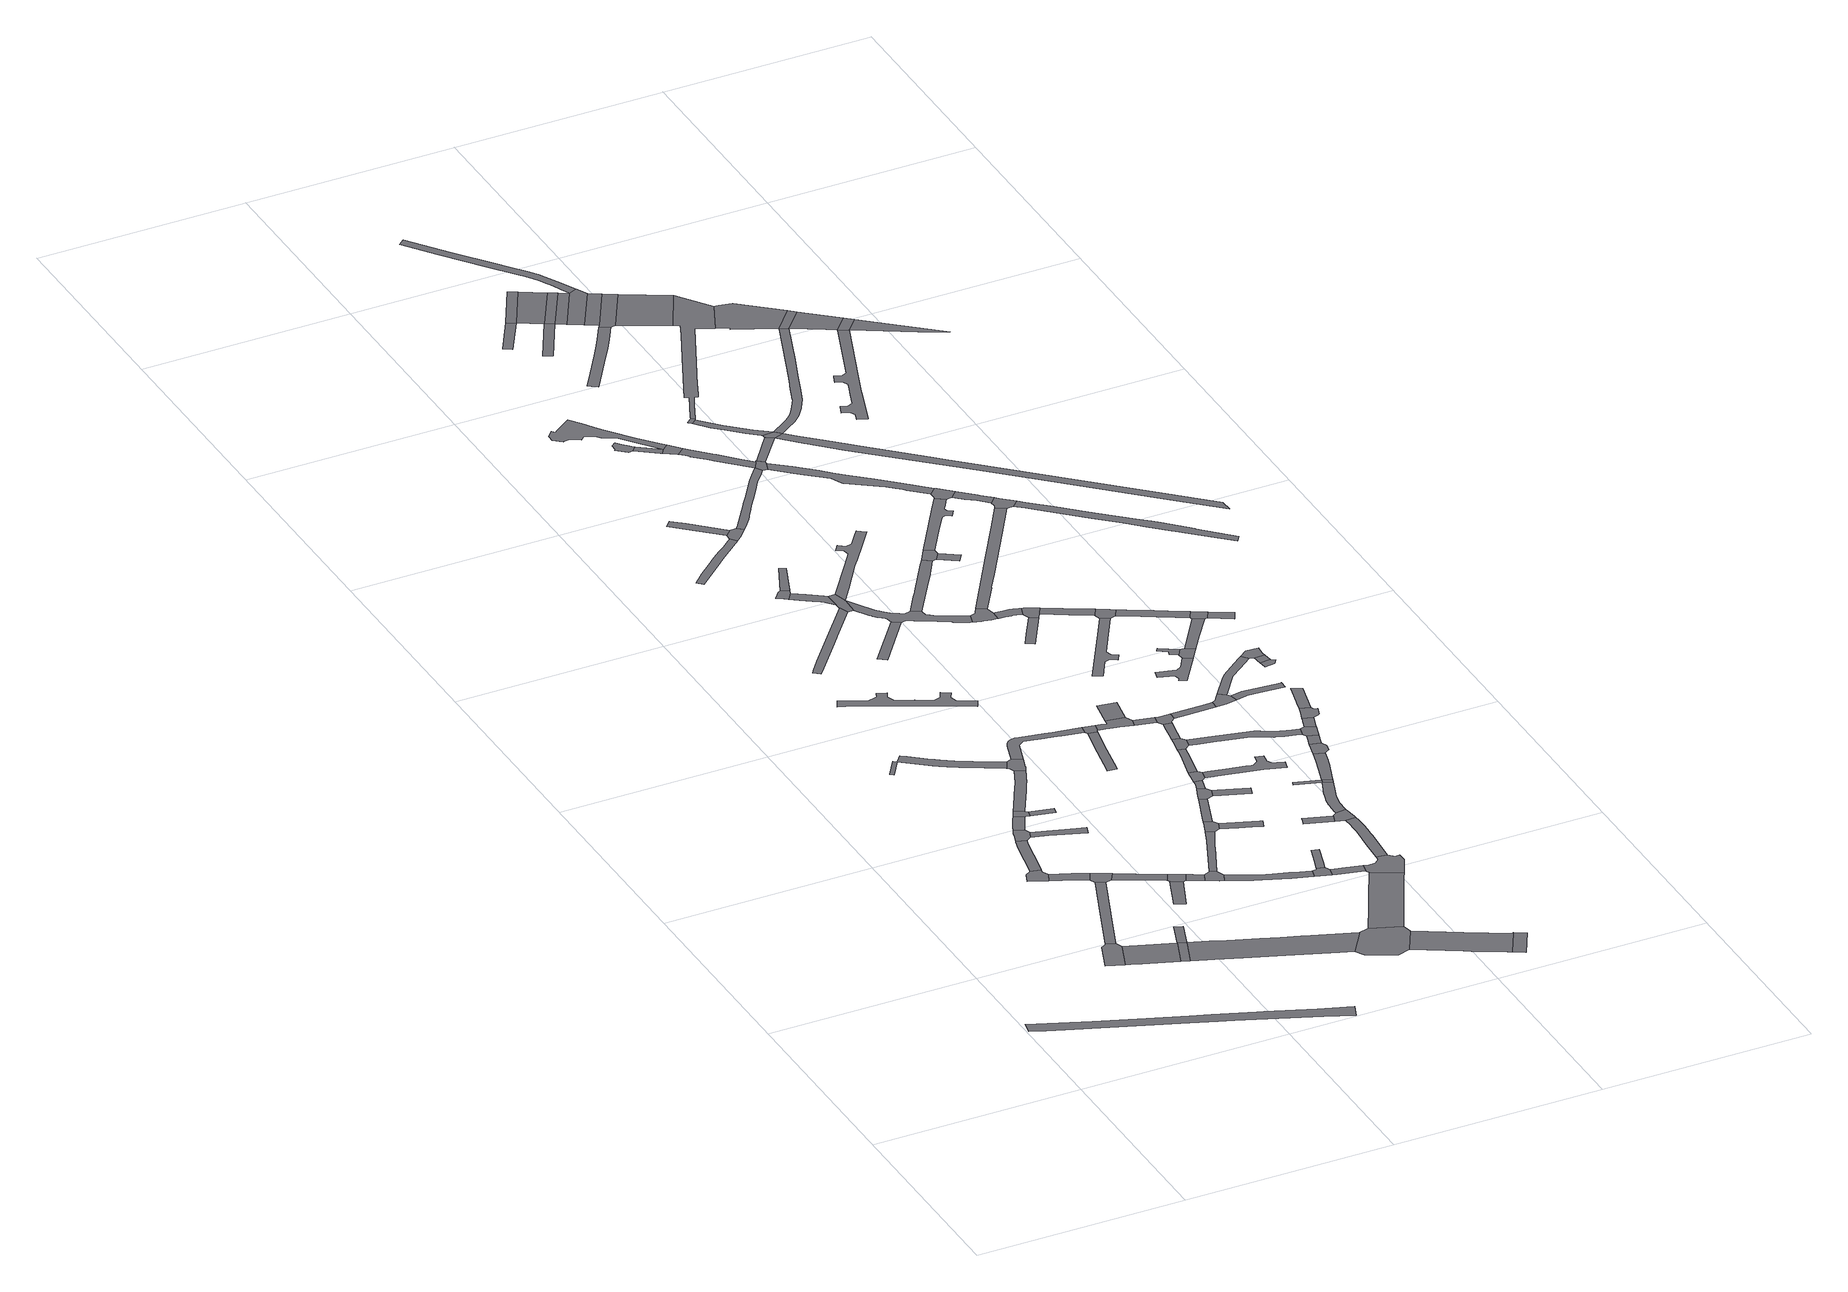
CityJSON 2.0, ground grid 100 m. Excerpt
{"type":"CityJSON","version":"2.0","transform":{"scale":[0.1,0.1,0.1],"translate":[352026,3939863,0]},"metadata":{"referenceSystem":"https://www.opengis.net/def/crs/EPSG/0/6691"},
"CityObjects":{
"road1":{"type":"Road","attributes":{"RoadStructureAttribute.sectionType":"1"},"geometry":[{"type":"MultiSurface","lod":"1","boundaries":[[[0,1,2,3,4,5,6,7,8,9,10,11,12,13,14,15,16,17,18]]]}]},
"road2":{"type":"Road","geometry":[{"type":"MultiSurface","lod":"1","boundaries":[[[19,20,21,22,23,24,25,26]]]}]},
"road3":{"type":"Road","attributes":{"RoadStructureAttribute.sectionType":"1"},"geometry":[{"type":"MultiSurface","lod":"1","boundaries":[[[27,28,29,30,31,32,19,26]]]}]},
"road4":{"type":"Road","geometry":[{"type":"MultiSurface","lod":"1","boundaries":[[[33,34,35,36,37,38,39,40,41,42,43]]]}]},
"road5":{"type":"Road","attributes":{"RoadStructureAttribute.sectionType":"1"},"geometry":[{"type":"MultiSurface","lod":"1","boundaries":[[[44,21,20,45,46,47]]]}]},
"road6":{"type":"Road","geometry":[{"type":"MultiSurface","lod":"1","boundaries":[[[31,30,48,49]]]}]},
"road7":{"type":"Road","attributes":{"RoadStructureAttribute.sectionType":"1"},"geometry":[{"type":"MultiSurface","lod":"1","boundaries":[[[50,51,41,40,52,53,54,55,56,57,58,59]]]}]},
"road8":{"type":"Road","attributes":{"RoadStructureAttribute.sectionType":"1"},"geometry":[{"type":"MultiSurface","lod":"1","boundaries":[[[60,61,62,63,64,65,38,37,66,67,68,69,70]]]}]},
"road9":{"type":"Road","geometry":[{"type":"MultiSurface","lod":"1","boundaries":[[[71,72,31,49]]]}]},
"road10":{"type":"Road","geometry":[{"type":"MultiSurface","lod":"1","boundaries":[[[58,73,74,75,76,77,78,79,59]]]}]},
"road11":{"type":"Road","geometry":[{"type":"MultiSurface","lod":"1","boundaries":[[[46,80,81,82,83,70,69,47]]]}]},
"road12":{"type":"Road","attributes":{"RoadStructureAttribute.sectionType":"1"},"geometry":[{"type":"MultiSurface","lod":"1","boundaries":[[[84,85,86,87,88,89,90,91,92,76,75]]]}]},
"road13":{"type":"Road","geometry":[{"type":"MultiSurface","lod":"1","boundaries":[[[93,94,95,88,87,96,97]]]}]},
"road14":{"type":"Road","geometry":[{"type":"MultiSurface","lod":"1","boundaries":[[[98,99,100,101,74,73]]]}]},
"road15":{"type":"Road","attributes":{"RoadStructureAttribute.sectionType":"1"},"geometry":[{"type":"MultiSurface","lod":"1","boundaries":[[[102,103,104,105,81,80,106,107,108]]]}]},
"road16":{"type":"Road","attributes":{"RoadStructureAttribute.sectionType":"1"},"geometry":[{"type":"MultiSurface","lod":"1","boundaries":[[[109,110,111,112,113,114,115,116,117,118,119,120,121,122,123,124,125,126,127,128,129,130,131,111,132]]]}]},
"road17":{"type":"Road","geometry":[{"type":"MultiSurface","lod":"1","boundaries":[[[133,134,135,136]]]}]},
"road18":{"type":"Road","attributes":{"RoadStructureAttribute.sectionType":"1"},"geometry":[{"type":"MultiSurface","lod":"1","boundaries":[[[137,138,139,140,141,142,143,49,48,144,145,146,147,148,149]]]}]},
"road19":{"type":"Road","geometry":[{"type":"MultiSurface","lod":"1","boundaries":[[[150,151,93,97]]]}]},
"road20":{"type":"Road","attributes":{"RoadStructureAttribute.sectionType":"1"},"geometry":[{"type":"MultiSurface","lod":"1","boundaries":[[[94,152,153,154,155,156,157,158,159,160,161,162,163,164,165,95]]]}]},
"road21":{"type":"Road","geometry":[{"type":"MultiSurface","lod":"1","boundaries":[[[166,102,108,136,135,167]]]}]},
"road22":{"type":"Road","attributes":{"RoadStructureAttribute.sectionType":"1"},"geometry":[{"type":"MultiSurface","lod":"1","boundaries":[[[168,169,170,171,166,167]]]}]},
"road23":{"type":"Road","geometry":[{"type":"MultiSurface","lod":"1","boundaries":[[[169,172,173,174,175,176,177,178,179,180,181,182,170]]]}]},
"road24":{"type":"Road","geometry":[{"type":"MultiSurface","lod":"1","boundaries":[[[183,121,120,184,185,160,159,186,187,188,189]]]}]},
"road25":{"type":"Road","attributes":{"RoadStructureAttribute.sectionType":"1"},"geometry":[{"type":"MultiSurface","lod":"1","boundaries":[[[190,191,192,193,194,195,196,197,198,199,200,201,202,203,204,205,206,207,208,209,210,211,212,213,214,215]]]}]},
"road26":{"type":"Road","attributes":{"RoadStructureAttribute.sectionType":"1"},"geometry":[{"type":"MultiSurface","lod":"1","boundaries":[[[216,217,218,219,220,221,222,223,224,225,226]]]}]},
"road27":{"type":"Road","attributes":{"RoadStructureAttribute.sectionType":"1"},"geometry":[{"type":"MultiSurface","lod":"1","boundaries":[[[180,227,228,229,230,231,232,233,234,235,181]]]}]},
"road28":{"type":"Road","geometry":[{"type":"MultiSurface","lod":"1","boundaries":[[[236,237,238,239,240,241,137,149]]]}]},
"road29":{"type":"Road","attributes":{"RoadStructureAttribute.sectionType":"1"},"geometry":[{"type":"MultiSurface","lod":"1","boundaries":[[[242,243,244,245,246,247,248,249,250,251,179,178,252,253,254,255,256,257,258]]]}]},
"road30":{"type":"Road","attributes":{"RoadStructureAttribute.sectionType":"1"},"geometry":[{"type":"MultiSurface","lod":"1","boundaries":[[[259,260,261,262,263,264,265,266,267,268,269,270,271,272]]]}]},
"road31":{"type":"Road","geometry":[{"type":"MultiSurface","lod":"1","boundaries":[[[273,274,275,276,277,278,279]]]}]},
"road32":{"type":"Road","attributes":{"RoadStructureAttribute.sectionType":"1"},"geometry":[{"type":"MultiSurface","lod":"1","boundaries":[[[280,281,282,283,284,285,286,287,288,289,290,291,292,293,294,295,296,297,298,183,189]]]}]},
"road33":{"type":"Road","geometry":[{"type":"MultiSurface","lod":"1","boundaries":[[[299,300,301,302,303,304,232,231,305]]]}]},
"road34":{"type":"Road","attributes":{"RoadStructureAttribute.sectionType":"1"},"geometry":[{"type":"MultiSurface","lod":"1","boundaries":[[[306,307,308,309,310,311,312,313,314,315,316,276,275]]]}]},
"road35":{"type":"Road","attributes":{"RoadStructureAttribute.sectionType":"1"},"geometry":[{"type":"MultiSurface","lod":"1","boundaries":[[[317,318,319,320]]]}]},
"road36":{"type":"Road","geometry":[{"type":"MultiSurface","lod":"1","boundaries":[[[321,322,278,277]]]}]},
"road37":{"type":"Road","attributes":{"RoadStructureAttribute.sectionType":"1"},"geometry":[{"type":"MultiSurface","lod":"1","boundaries":[[[323,324,325,326,327,328]]]}]},
"road38":{"type":"Road","attributes":{"RoadStructureAttribute.sectionType":"1"},"geometry":[{"type":"MultiSurface","lod":"1","boundaries":[[[329,330,301,300,331]]]}]},
"road39":{"type":"Road","attributes":{"RoadStructureAttribute.sectionType":"1"},"geometry":[{"type":"MultiSurface","lod":"1","boundaries":[[[332,333,334,335,336,337,338,339]]]}]},
"road40":{"type":"Road","geometry":[{"type":"MultiSurface","lod":"1","boundaries":[[[312,340,222,221,341,342,343,313]]]}]},
"road41":{"type":"Road","geometry":[{"type":"MultiSurface","lod":"1","boundaries":[[[344,345,346,347,348,242,258]]]}]},
"road42":{"type":"Road","attributes":{"RoadStructureAttribute.sectionType":"1"},"geometry":[{"type":"MultiSurface","lod":"1","boundaries":[[[349,350,351,352,353,354,299,305]]]}]},
"road43":{"type":"Road","geometry":[{"type":"MultiSurface","lod":"1","boundaries":[[[355,356,357,358,323,328,263,262]]]}]},
"road44":{"type":"Road","attributes":{"RoadStructureAttribute.sectionType":"1"},"geometry":[{"type":"MultiSurface","lod":"1","boundaries":[[[359,360,361,241,240,362,363,364,365,366,367,368,369,370]]]}]},
"road45":{"type":"Road","attributes":{"function":"3","RoadStructureAttribute.sectionType":"1"},"geometry":[{"type":"MultiSurface","lod":"1","boundaries":[[[371,239,238,372,373,374,375,376]]]}]},
"road46":{"type":"Road","geometry":[{"type":"MultiSurface","lod":"1","boundaries":[[[377,378,379,380,347,346]]]}]},
"road47":{"type":"Road","geometry":[{"type":"MultiSurface","lod":"1","boundaries":[[[381,382,383,329,331,384,385]]]}]},
"road48":{"type":"Road","geometry":[{"type":"MultiSurface","lod":"1","boundaries":[[[338,386,387,388,287,286,339]]]}]},
"road49":{"type":"Road","attributes":{"RoadStructureAttribute.sectionType":"1"},"geometry":[{"type":"MultiSurface","lod":"1","boundaries":[[[389,390,345,344,391,392,393,394]]]}]},
"road50":{"type":"Road","attributes":{"RoadStructureAttribute.sectionType":"1"},"geometry":[{"type":"MultiSurface","lod":"1","boundaries":[[[395,382,381,396,397]]]}]},
"road51":{"type":"Road","geometry":[{"type":"MultiSurface","lod":"1","boundaries":[[[396,398,399,400,401,397]]]}]},
"road52":{"type":"Road","geometry":[{"type":"MultiSurface","lod":"1","boundaries":[[[319,402,403,404,405,406,407,408,409,410,411,412,413,414,415,416,417,418,419,420,421,422,423,424,425,426,427,428,429,430,431,432,433,434,435,436,437,438,342,341,439,440,441,442,443,444,445,446,320]]]}]},
"road53":{"type":"Road","attributes":{"RoadStructureAttribute.sectionType":"1"},"geometry":[{"type":"MultiSurface","lod":"1","boundaries":[[[384,447,448,449,450,385]]]}]},
"road54":{"type":"Road","geometry":[{"type":"MultiSurface","lod":"1","boundaries":[[[451,452,453,454,455,456,457,458,459,460,461,462,463,464,465,466,467,468,469,470,471,472,473,474,475,476,477,478]]]}]},
"road55":{"type":"Road","geometry":[{"type":"MultiSurface","lod":"1","boundaries":[[[479,480,481,482,483,388,387,484,485,486,487,488]]]}]},
"road56":{"type":"Road","geometry":[{"type":"MultiSurface","lod":"1","boundaries":[[[489,490,491,492,493,494,495,496,497,498,499]]]}]},
"road57":{"type":"Road","attributes":{"RoadStructureAttribute.sectionType":"1"},"geometry":[{"type":"MultiSurface","lod":"1","boundaries":[[[500,501,401,400,502,503,504,505]]]}]},
"road58":{"type":"Road","geometry":[{"type":"MultiSurface","lod":"1","boundaries":[[[506,507,376,375,508]]]}]},
"road59":{"type":"Road","geometry":[{"type":"MultiSurface","lod":"1","boundaries":[[[480,509,510,481]]]}]},
"road60":{"type":"Road","attributes":{"RoadStructureAttribute.sectionType":"1"},"geometry":[{"type":"MultiSurface","lod":"1","boundaries":[[[511,512,513,514,471,491,490]]]}]},
"road61":{"type":"Road","geometry":[{"type":"MultiSurface","lod":"1","boundaries":[[[369,515,516,517,518,519,520,521,522,523,394,393,524,370]]]}]},
"road62":{"type":"Road","geometry":[{"type":"MultiSurface","lod":"1","boundaries":[[[342,525,526,527,528,529,530,531,532,533,534,535,536,537,538,539,540,343]]]}]},
"road63":{"type":"Road","geometry":[{"type":"MultiSurface","lod":"1","boundaries":[[[541,542,505,504,543,544,545,546]]]}]},
"road64":{"type":"Road","attributes":{"RoadStructureAttribute.sectionType":"1"},"geometry":[{"type":"MultiSurface","lod":"1","boundaries":[[[547,548,549,550,551,552,553,554,555,556,358,357,557,558,559,560,561,562,563,564,565,566,567,568,569,570]]]}]},
"road65":{"type":"Road","geometry":[{"type":"MultiSurface","lod":"1","boundaries":[[[571,572,573,574,575]]]}]},
"road66":{"type":"Road","attributes":{"RoadStructureAttribute.sectionType":"1"},"geometry":[{"type":"MultiSurface","lod":"1","boundaries":[[[576,577,479,488]]]}]},
"road67":{"type":"Road","geometry":[{"type":"MultiSurface","lod":"1","boundaries":[[[471,514,578,579,472]]]}]},
"road68":{"type":"Road","attributes":{"RoadStructureAttribute.sectionType":"1"},"geometry":[{"type":"MultiSurface","lod":"1","boundaries":[[[580,581,582,583,584,585,586,541,546]]]}]},
"road69":{"type":"Road","geometry":[{"type":"MultiSurface","lod":"1","boundaries":[[[587,588,589,590,591,592,593,594,595,596,597,598,599,600,601,602,603,399,398]]]}]},
"road70":{"type":"Road","attributes":{"RoadStructureAttribute.sectionType":"1"},"geometry":[{"type":"MultiSurface","lod":"1","boundaries":[[[604,605,606,607,519,518,608,609,610,611,612,613,614,615,616,617]]]}]},
"road71":{"type":"Road","attributes":{"RoadStructureAttribute.sectionType":"1"},"geometry":[{"type":"MultiSurface","lod":"1","boundaries":[[[618,619,620,621,622,623,624,425,424,625,626,627,628,629,630,631,632]]]}]},
"road72":{"type":"Road","geometry":[{"type":"MultiSurface","lod":"1","boundaries":[[[633,634,635,636,637,638,577,576,583,582]]]}]},
"road73":{"type":"Road","geometry":[{"type":"MultiSurface","lod":"1","boundaries":[[[639,640,641,413,412,642,643,644,645,646,647,648,649,650,651]]]}]},
"road74":{"type":"Road","geometry":[{"type":"MultiSurface","lod":"1","boundaries":[[[574,617,616,652,653,654,575]]]}]},
"road75":{"type":"Road","attributes":{"RoadStructureAttribute.sectionType":"1"},"geometry":[{"type":"MultiSurface","lod":"1","boundaries":[[[655,656,657,658,579,578,659,660,661,662,663,664,665,666,667,570,668]]]}]},
"road76":{"type":"Road","attributes":{"RoadStructureAttribute.sectionType":"1"},"geometry":[{"type":"MultiSurface","lod":"1","boundaries":[[[669,670,671,672]]]}]},
"road77":{"type":"Road","geometry":[{"type":"MultiSurface","lod":"1","boundaries":[[[673,674,675,676,677]]]}]},
"road78":{"type":"Road","geometry":[{"type":"MultiSurface","lod":"1","boundaries":[[[678,679,680,681,682]]]}]},
"road79":{"type":"Road","attributes":{"RoadStructureAttribute.sectionType":"1"},"geometry":[{"type":"MultiSurface","lod":"1","boundaries":[[[682,683,684,685,686,687,688,689,654,653,690,691,692,693,694]]]}]},
"road80":{"type":"Road","attributes":{"RoadStructureAttribute.sectionType":"1"},"geometry":[{"type":"MultiSurface","lod":"1","boundaries":[[[695,696,697,698,699,700,701,650,649,702,703,704,705,706,707,708,709,710]]]}]},
"road81":{"type":"Road","attributes":{"RoadStructureAttribute.sectionType":"1"},"geometry":[{"type":"MultiSurface","lod":"1","boundaries":[[[711,712,635,634,713,714]]]}]},
"road82":{"type":"Road","geometry":[{"type":"MultiSurface","lod":"1","boundaries":[[[715,716,717,718,668,570,569,719]]]}]},
"road83":{"type":"Road","attributes":{"RoadStructureAttribute.sectionType":"1"},"geometry":[{"type":"MultiSurface","lod":"1","boundaries":[[[720,721,722,723,724,725,726,727,728,729,730,731,732,733,734,735,736,737,738,545,544]]]}]},
"road84":{"type":"Road","geometry":[{"type":"MultiSurface","lod":"1","boundaries":[[[739,678,682,694]]]}]},
"road85":{"type":"Road","geometry":[{"type":"MultiSurface","lod":"1","boundaries":[[[740,741,742,618,632,743]]]}]},
"road86":{"type":"Road","geometry":[{"type":"MultiSurface","lod":"1","boundaries":[[[744,745,746,747,748,749]]]}]},
"road87":{"type":"Road","attributes":{"RoadStructureAttribute.sectionType":"1"},"geometry":[{"type":"MultiSurface","lod":"1","boundaries":[[[750,751,752,753]]]}]},
"road88":{"type":"Road","geometry":[{"type":"MultiSurface","lod":"1","boundaries":[[[754,755,756,757,695,710,673,677]]]}]},
"road89":{"type":"Road","geometry":[{"type":"MultiSurface","lod":"1","boundaries":[[[758,759,760,761,762,763,764,765,766,767,768,769]]]}]},
"road90":{"type":"Road","geometry":[{"type":"MultiSurface","lod":"1","boundaries":[[[770,771,740,743]]]}]},
"road91":{"type":"Road","attributes":{"RoadStructureAttribute.sectionType":"1"},"geometry":[{"type":"MultiSurface","lod":"1","boundaries":[[[772,773,774,678,739,775,776,777,778,779]]]}]},
"road92":{"type":"Road","attributes":{"RoadStructureAttribute.sectionType":"1"},"geometry":[{"type":"MultiSurface","lod":"1","boundaries":[[[780,781,782,783,784,785,786,787,788,789,790,791,792]]]}]},
"road93":{"type":"Road","geometry":[{"type":"MultiSurface","lod":"1","boundaries":[[[793,794,795,796,669,672]]]}]},
"road94":{"type":"Road","attributes":{"RoadStructureAttribute.sectionType":"1"},"geometry":[{"type":"MultiSurface","lod":"1","boundaries":[[[797,798,799,800,717,716,801]]]}]},
"road95":{"type":"Road","attributes":{"RoadStructureAttribute.sectionType":"1"},"geometry":[{"type":"MultiSurface","lod":"1","boundaries":[[[747,802,803,804,805,806,807,808,809,810,811,748]]]}]},
"road96":{"type":"Road","attributes":{"RoadStructureAttribute.sectionType":"1"},"geometry":[{"type":"MultiSurface","lod":"1","boundaries":[[[812,813,814,815,755,754,816,817,818,819,820]]]}]},
"road97":{"type":"Road","geometry":[{"type":"MultiSurface","lod":"1","boundaries":[[[821,822,823,824,825,826,827,828,711,714]]]}]},
"road98":{"type":"Road","attributes":{"function":"3","RoadStructureAttribute.sectionType":"1"},"geometry":[{"type":"MultiSurface","lod":"1","boundaries":[[[793,829,830,794]]]}]},
"road99":{"type":"Road","geometry":[{"type":"MultiSurface","lod":"1","boundaries":[[[831,832,833,834,835,836,837,838,839,840,841,842]]]}]},
"road100":{"type":"Road","geometry":[{"type":"MultiSurface","lod":"1","boundaries":[[[843,844,845,846,847,772,779]]]}]},
"road101":{"type":"Road","attributes":{"RoadStructureAttribute.sectionType":"1"},"geometry":[{"type":"MultiSurface","lod":"1","boundaries":[[[848,849,850,851,852,853,854,855,856,639,651]]]}]},
"road102":{"type":"Road","geometry":[{"type":"MultiSurface","lod":"1","boundaries":[[[808,807,857,797,801,858]]]}]},
"road103":{"type":"Road","attributes":{"RoadStructureAttribute.sectionType":"1"},"geometry":[{"type":"MultiSurface","lod":"1","boundaries":[[[846,859,860,861,847]]]}]},
"road104":{"type":"Road","attributes":{"RoadStructureAttribute.sectionType":"1"},"geometry":[{"type":"MultiSurface","lod":"1","boundaries":[[[862,863,864,865,866,867,868,869,870,871,872,873,874,875,876,877,878,879,880,881,882,715,719]]]}]},
"road105":{"type":"Road","geometry":[{"type":"MultiSurface","lod":"1","boundaries":[[[830,829,750,753,883]]]}]},
"road106":{"type":"Road","attributes":{"RoadStructureAttribute.sectionType":"1"},"geometry":[{"type":"MultiSurface","lod":"1","boundaries":[[[884,885,886,887,888,889,890,891,892,893,894,895,896,897,898,742,741]]]}]},
"road107":{"type":"Road","geometry":[{"type":"MultiSurface","lod":"1","boundaries":[[[730,729,860,859,899,900,901,902,903]]]}]},
"road108":{"type":"Road","geometry":[{"type":"MultiSurface","lod":"1","boundaries":[[[904,905,906,907,908,909]]]}]},
"road109":{"type":"Road","attributes":{"function":"3","RoadStructureAttribute.sectionType":"1"},"geometry":[{"type":"MultiSurface","lod":"1","boundaries":[[[883,753,910,911]]]}]},
"road110":{"type":"Road","attributes":{"RoadStructureAttribute.sectionType":"1"},"geometry":[{"type":"MultiSurface","lod":"1","boundaries":[[[912,913,914,915,916,917,918,919,920,921,922,923,924,925,926,927,911,928,929,930,931,932,933,934,935,936,937,938,939,940]]]}]},
"road111":{"type":"Road","geometry":[{"type":"MultiSurface","lod":"1","boundaries":[[[768,941,942,943,820,819,769]]]}]},
"road112":{"type":"Road","attributes":{"RoadStructureAttribute.sectionType":"1"},"geometry":[{"type":"MultiSurface","lod":"1","boundaries":[[[944,945,946,947,948,903,902,949,950,951]]]}]},
"road113":{"type":"Road","geometry":[{"type":"MultiSurface","lod":"1","boundaries":[[[952,928,911,910,953]]]}]},
"road114":{"type":"Road","geometry":[{"type":"MultiSurface","lod":"1","boundaries":[[[841,954,955,956,957,958,909,908,842]]]}]},
"road115":{"type":"Road","attributes":{"RoadStructureAttribute.sectionType":"1"},"geometry":[{"type":"MultiSurface","lod":"1","boundaries":[[[822,959,960,961,962,963,964,965,966,967,968,823]]]}]},
"road116":{"type":"Road","attributes":{"RoadStructureAttribute.sectionType":"1"},"geometry":[{"type":"MultiSurface","lod":"1","boundaries":[[[969,970,971,972,825,824,973,974,975,976,977,978]]]}]},
"road117":{"type":"Road","attributes":{"RoadStructureAttribute.sectionType":"1"},"geometry":[{"type":"MultiSurface","lod":"1","boundaries":[[[952,953,979,980,981]]]}]},
"road118":{"type":"Road","geometry":[{"type":"MultiSurface","lod":"1","boundaries":[[[982,983,984,985,986,987,988,989,990,991,944,951]]]}]},
"road119":{"type":"Road","geometry":[{"type":"MultiSurface","lod":"1","boundaries":[[[791,992,993,981,980,994,792]]]}]},
"road120":{"type":"Road","attributes":{"RoadStructureAttribute.sectionType":"1"},"geometry":[{"type":"MultiSurface","lod":"1","boundaries":[[[995,996,997,998,989,988]]]}]},
"road121":{"type":"Road","attributes":{"RoadStructureAttribute.sectionType":"1"},"geometry":[{"type":"MultiSurface","lod":"1","boundaries":[[[999,1000,1001,1002,1003,1004,942,941,1005,1006,1007,1008,1009,1010]]]}]},
"road122":{"type":"Road","attributes":{"RoadStructureAttribute.sectionType":"1"},"geometry":[{"type":"MultiSurface","lod":"1","boundaries":[[[1011,1012,1013,1014,1015,1016,1017,1018,744,749,1019,1020,1021,1022,1023,1024,1025,1026,1027,1028,1029,1030,1031,1032]]]}]},
"road123":{"type":"Road","geometry":[{"type":"MultiSurface","lod":"1","boundaries":[[[1033,1034,875,874,1035,897,896,1036]]]}]},
"road124":{"type":"Road","attributes":{"RoadStructureAttribute.sectionType":"1"},"geometry":[{"type":"MultiSurface","lod":"1","boundaries":[[[1037,1038,958,957,1039,1040,1041,1042]]]}]},
"road125":{"type":"Road","attributes":{"RoadStructureAttribute.sectionType":"1"},"geometry":[{"type":"MultiSurface","lod":"1","boundaries":[[[1043,1044,1045,1046,1047,1048,1033,1036]]]}]},
"road126":{"type":"Road","geometry":[{"type":"MultiSurface","lod":"1","boundaries":[[[978,977,1049,1050,1051,1052,1053,1054,1055]]]}]},
"road127":{"type":"Road","geometry":[{"type":"MultiSurface","lod":"1","boundaries":[[[1056,1057,1058,1059,1060]]]}]},
"road128":{"type":"Road","attributes":{"RoadStructureAttribute.sectionType":"1"},"geometry":[{"type":"MultiSurface","lod":"1","boundaries":[[[1050,1049,1061,1062,1058,1057]]]}]},
"road129":{"type":"Road","geometry":[{"type":"MultiSurface","lod":"1","boundaries":[[[993,992,1030,1029]]]}]},
"road130":{"type":"Road","attributes":{"RoadStructureAttribute.sectionType":"1"},"geometry":[{"type":"MultiSurface","lod":"1","boundaries":[[[1063,1064,1065,1066,1067,1068,1069,1070,1071,1072,1073,808,858,1074,1075,1076,1077,1078,1079,1080,1081,1082,1083,1084]]]}]},
"road131":{"type":"Road","geometry":[{"type":"MultiSurface","lod":"1","boundaries":[[[1085,999,1010,1042,1041,1086,1087]]]}]},
"road132":{"type":"Road","geometry":[{"type":"MultiSurface","lod":"1","boundaries":[[[1088,1089,1090,1046,1045,1091,853,852]]]}]},
"road133":{"type":"Road","attributes":{"RoadStructureAttribute.sectionType":"1"},"geometry":[{"type":"MultiSurface","lod":"1","boundaries":[[[1086,1092,1093,1087]]]}]},
"road134":{"type":"Road","attributes":{"RoadStructureAttribute.sectionType":"1"},"geometry":[{"type":"MultiSurface","lod":"1","boundaries":[[[1094,1095,1096,1097,1098,1099,1100,1101,1102,1103,1104,1105,1106,1107,1108,1109,1110,1111,1112,858,801]]]}]},
"road135":{"type":"Road","attributes":{"RoadStructureAttribute.sectionType":"1"},"geometry":[{"type":"MultiSurface","lod":"1","boundaries":[[[1113,1114,1115,1116,1117,1118,1119,1120,1121,1122,1123,1124,1125,1126,1127,1128,1129,1130,1131,1132,1133,1134,1135,1136]]]}]},
"road136":{"type":"Road","attributes":{"function":"3","RoadStructureAttribute.sectionType":"1"},"geometry":[{"type":"MultiSurface","lod":"1","boundaries":[[[1137,1138,1139,1027,1026,1140,1141,1142]]]}]},
"road137":{"type":"Road","attributes":{"RoadStructureAttribute.sectionType":"1"},"geometry":[{"type":"MultiSurface","lod":"1","boundaries":[[[1143,1144,1145,1146,1147,1148,1149,1150,1151,1152,1089,1088,1153,1154,1155,1156,1157,1158,1159,1160,1161,1162]]]}]},
"road138":{"type":"Road","geometry":[{"type":"MultiSurface","lod":"1","boundaries":[[[1084,1163,1137,1142,1063]]]}]},
"road139":{"type":"Road","attributes":{"RoadStructureAttribute.sectionType":"1"},"geometry":[{"type":"MultiSurface","lod":"1","boundaries":[[[1164,1165,1166,1163,1084]]]}]},
"road140":{"type":"Road","geometry":[{"type":"MultiSurface","lod":"1","boundaries":[[[1167,1166,1165,1113,1136]]]}]},
"road141":{"type":"Road","attributes":{"RoadStructureAttribute.sectionType":"1"},"geometry":[{"type":"MultiSurface","lod":"1","boundaries":[[[1168,1169,1167,1136]]]}]}
},
"vertices":[
[9,517,0],[78,489,0],[155,458,0],[657,270,0],[771,227,0],[871,190,0],[881,186,0],[1194,59,0],[1323,6,0],[1348,72,0],[1259,105,0],[1200,127,0],[984,209,0],[956,219,0],[771,289,0],[683,322,0],[510,387,0],[292,469,0],[22,575,0],
[674,955,0],[660,985,0],[618,1002,0],[617,998,0],[616,997,0],[592,985,0],[539,845,0],[621,814,0],
[643,806,0],[689,789,0],[752,765,0],[845,731,0],[897,871,0],[805,906,0],
[573,1593,0],[587,1588,0],[591,1586,0],[613,1576,0],[630,1568,0],[652,1616,0],[637,1644,0],[641,1659,0],[592,1669,0],[565,1654,0],[546,1603,0],
[709,1231,0],[750,1214,0],[842,1445,0],[802,1466,0],
[883,717,0],[936,857,0],
[645,1913,0],[630,1858,0],[657,1737,0],[666,1783,0],[671,1808,0],[676,1833,0],[682,1860,0],[691,1893,0],[693,1900,0],[646,1916,0],
[794,1551,0],[783,1556,0],[770,1562,0],[744,1575,0],[715,1589,0],[697,1597,0],[676,1548,0],[683,1545,0],[740,1519,0],[791,1495,0],[814,1541,0],
[981,980,0],[942,994,0],
[716,1914,0],[733,1954,0],[722,1980,0],[676,1999,0],[667,1978,0],[658,1950,0],[656,1946,0],
[873,1455,0],[900,1497,0],[856,1520,0],[841,1528,0],
[752,2042,0],[753,2044,0],[756,2049,0],[768,2073,0],[724,2096,0],[714,2078,0],[710,2069,0],[708,2065,0],[685,2020,0],
[800,2102,0],[790,2114,0],[746,2137,0],[775,2076,0],[793,2071,0],
[793,1894,0],[954,1836,0],[969,1879,0],[927,1892,0],
[1109,1386,0],[1075,1403,0],[989,1448,0],[906,1493,0],[996,1392,0],[1001,1389,0],[1087,1344,0],
[405,2640,0],[421,2629,0],[479,2715,0],[572,2643,0],[601,2621,0],[615,2611,0],[625,2604,0],[628,2603,0],[653,2585,0],[698,2557,0],[792,2504,0],[875,2460,0],[898,2504,0],[875,2516,0],[771,2574,0],[731,2596,0],[674,2630,0],[668,2635,0],[631,2661,0],[627,2663,0],[605,2680,0],[534,2736,0],[510,2755,0],[463,2727,0],
[1026,1159,0],[1075,1138,0],[1142,1302,0],[1091,1329,0],
[1635,596,0],[1408,681,0],[1400,684,0],[1315,715,0],[1234,746,0],[1067,808,0],[1029,823,0],[951,691,0],[981,680,0],[1098,637,0],[1268,573,0],[1487,491,0],[1547,469,0],
[906,2046,0],[913,2077,0],
[844,2213,0],[866,2255,0],[878,2278,0],[894,2307,0],[901,2319,0],[920,2361,0],[925,2372,0],[940,2405,0],[894,2426,0],[857,2342,0],[810,2256,0],[795,2227,0],[780,2200,0],[767,2177,0],
[1179,1349,0],[1157,1308,0],
[1214,1279,0],[1229,1271,0],[1248,1312,0],[1205,1335,0],
[1232,1269,0],[1241,1264,0],[1251,1259,0],[1262,1253,0],[1280,1244,0],[1286,1240,0],[1304,1232,0],[1323,1274,0],[1308,1314,0],[1279,1328,0],[1277,1322,0],
[926,2516,0],[885,2455,0],[891,2437,0],[952,2432,0],[953,2435,0],[964,2466,0],[972,2492,0],
[480,3215,0],[482,3214,0],[653,3133,0],[690,3115,0],[804,3061,0],[807,3059,0],[989,2963,0],[1010,3003,0],[925,3048,0],[918,3078,0],[936,3112,0],[895,3133,0],[877,3098,0],[849,3090,0],[838,3093,0],[770,3128,0],[767,3129,0],[689,3165,0],[676,3204,0],[690,3235,0],[648,3252,0],[634,3223,0],[588,3210,0],[530,3240,0],[469,3270,0],[448,3229,0],
[506,3496,0],[518,3511,0],[646,3668,0],[695,3727,0],[703,3737,0],[831,3894,0],[815,3938,0],[644,3728,0],[534,3594,0],[486,3535,0],[476,3521,0],
[1386,1484,0],[1393,1499,0],[1404,1522,0],[1415,1544,0],[1444,1603,0],[1407,1618,0],[1391,1579,0],[1379,1551,0],[1377,1547,0],
[1574,426,0],[1704,359,0],[1765,379,0],[1834,510,0],[1826,557,0],[1684,610,0],
[1677,1132,0],[1651,1140,0],[1635,1146,0],[1627,1149,0],[1601,1158,0],[1581,1165,0],[1514,1188,0],[1462,1206,0],[1446,1214,0],[1410,1232,0],[1385,1193,0],[1416,1179,0],[1418,1177,0],[1451,1162,0],[1572,1119,0],[1639,1095,0],[1664,1087,0],
[380,4367,0],[520,4494,0],[560,4528,0],[667,4618,0],[643,4646,0],[631,4636,0],[613,4623,0],[590,4601,0],[554,4573,0],[517,4543,0],[500,4529,0],[480,4510,0],[409,4447,0],[355,4395,0],
[604,4129,0],[634,4108,0],[650,4097,0],[679,4139,0],[687,4160,0],[649,4175,0],[636,4169,0],
[1006,2599,0],[1036,2620,0],[1129,2602,0],[1141,2599,0],[1199,2588,0],[1203,2587,0],[1304,2569,0],[1311,2609,0],[1206,2628,0],[1183,2632,0],[1147,2639,0],[1036,2660,0],[1017,2663,0],[1004,2663,0],[993,2659,0],[980,2652,0],[972,2643,0],[965,2633,0],[959,2620,0],
[1487,1656,0],[1473,1682,0],[1436,1695,0],[1428,1673,0],[1423,1660,0],[1419,1648,0],[1472,1614,0],
[690,4069,0],[736,4037,0],[737,4036,0],[765,4016,0],[779,4005,0],[792,3992,0],[812,3967,0],[811,4042,0],[797,4055,0],[776,4071,0],[734,4100,0],
[776,3498,0],[812,3471,0],[999,3714,0],[961,3738,0],
[753,4326,0],[724,4339,0],
[675,4709,0],[529,4842,0],[475,4890,0],[445,4857,0],[498,4809,0],[644,4676,0],
[1499,1866,0],[1448,1729,0],[1533,1854,0],
[1283,2404,0],[1253,2251,0],[1252,2247,0],[1297,2243,0],[1298,2250,0],[1327,2401,0],[1355,2546,0],[1312,2554,0],
[815,3940,0],[860,3892,0],[864,3981,0],[848,4045,0],
[1738,1064,0],[1749,1110,0],[1736,1133,0],[1702,1144,0],[1699,1136,0],
[1550,1585,0],[1631,1556,0],[1652,1548,0],[1668,1590,0],[1658,1594,0],[1558,1630,0],
[672,4623,0],[693,4640,0],[733,4686,0],[705,4710,0],
[1800,838,0],[1756,751,0],[1686,616,0],[1874,651,0],[1878,658,0],[1890,682,0],[1925,751,0],[1946,794,0],[1975,854,0],[2003,908,0],[2021,941,0],[1889,1011,0],
[2034,400,0],[1968,264,0],[1998,246,0],[2132,173,0],[2150,164,0],[2222,296,0],
[1746,1164,0],[1781,1274,0],[1748,1284,0],[1718,1192,0],
[1564,1934,0],[1529,1947,0],[1510,1895,0],[1565,1864,0],[1580,1906,0],
[1356,2556,0],[1362,2559,0],[1369,2599,0],
[1818,1092,0],[1769,1103,0],[1759,1058,0],[1880,1030,0],[1881,1030,0],[1891,1074,0],
[1542,1981,0],[1582,1998,0],[1545,2003,0],
[1601,2012,0],[1610,2056,0],[1596,2072,0],[1556,2078,0],
[1028,3719,0],[1054,3703,0],[1078,3689,0],[1086,3684,0],[1195,3619,0],[1198,3617,0],[1230,3599,0],[1238,3596,0],[1263,3584,0],[1264,3584,0],[1271,3581,0],[1288,3630,0],[1271,3636,0],[1267,3638,0],[1258,3642,0],[1244,3649,0],[1223,3660,0],[1220,3662,0],[1199,3675,0],[1147,3706,0],[1135,3713,0],[1120,3723,0],[1117,3754,0],[1073,3779,0],[1043,3769,0],[1029,3778,0],[1022,3783,0],[1015,3787,0],[999,3798,0],[989,3806,0],[970,3825,0],[956,3840,0],[947,3851,0],[941,3859,0],[936,3865,0],[929,3877,0],[904,3917,0],[902,3828,0],[905,3824,0],[911,3815,0],[913,3812,0],[926,3798,0],[941,3784,0],[953,3773,0],[958,3768,0],
[1599,1852,0],[1725,1807,0],[1740,1850,0],[1607,1897,0],
[490,5765,0],[452,5818,0],[371,5760,0],[362,5750,0],[347,5764,0],[319,5734,0],[319,5700,0],[357,5667,0],[360,5670,0],[388,5672,0],[432,5644,0],[436,5649,0],[455,5666,0],[453,5669,0],[456,5667,0],[498,5644,0],[516,5623,0],[518,5622,0],[574,5591,0],[603,5555,0],[712,5421,0],[741,5447,0],[718,5472,0],[644,5558,0],[638,5567,0],[580,5639,0],[546,5686,0],[523,5719,0],
[1531,2565,0],[1513,2599,0],[1426,2613,0],[1422,2589,0],[1396,2594,0],[1411,2551,0],[1416,2550,0],[1445,2545,0],[1459,2542,0],[1521,2526,0],
[568,5466,0],[590,5468,0],[611,5495,0],[599,5504,0],[594,5510,0],[568,5538,0],[550,5559,0],[548,5561,0],[528,5543,0],[529,5514,0],[523,5507,0],
[1594,2247,0],[1582,2191,0],[1626,2224,0],[1630,2246,0],[1632,2258,0],[1597,2265,0],
[2277,272,0],[2224,301,0],[2202,135,0],
[1535,2724,0],[1446,2738,0],
[610,5454,0],[688,5396,0],[692,5394,0],[694,5393,0],
[2072,1040,0],[2070,1080,0],[2047,1079,0],[2023,1105,0],[1972,1109,0],[1971,1088,0],[1950,1070,0],[1949,1069,0],[1917,1068,0],[1881,1029,0],
[917,4057,0],[1026,4213,0],[1055,4250,0],[1120,4337,0],[1193,4436,0],[1190,4438,0],[1157,4462,0],[1129,4425,0],[1092,4376,0],[1063,4371,0],[1031,4393,0],[1008,4360,0],[1038,4339,0],[1043,4309,0],[1019,4276,0],[987,4235,0],
[1613,2351,0],[1604,2302,0],[1652,2271,0],[1657,2275,0],[1666,2319,0],[1649,2344,0],
[988,5100,0],[957,5062,0],[953,5058,0],[923,5019,0],[876,4951,0],[850,4914,0],[821,4872,0],[818,4867,0],[768,4794,0],[715,4721,0],[742,4697,0],[746,4702,0],[786,4752,0],[795,4766,0],[815,4799,0],[816,4798,0],[845,4843,0],[875,4887,0],[920,4950,0],[952,5000,0],[992,5047,0],[1007,5066,0],[1017,5076,0],[996,5109,0],
[1827,1532,0],[1821,1513,0],[1813,1490,0],[1942,1447,0],[1957,1490,0],
[1618,2502,0],[1627,2541,0],
[751,5356,0],[790,5392,0],
[1658,2389,0],[1673,2467,0],[1673,2468,0],[1635,2476,0],[1630,2451,0],[1619,2389,0],[1615,2366,0],
[1627,2006,0],[1856,1958,0],[1906,1943,0],[1955,1927,0],[1961,1949,0],[1967,1971,0],[1934,1982,0],[1914,1989,0],[1899,2015,0],[1907,2057,0],[1868,2065,0],[1860,2027,0],[1834,2009,0],[1815,2013,0],[1801,2016,0],[1715,2034,0],[1635,2051,0],
[1990,1393,0],[1989,1369,0],[1989,1333,0],[1980,1221,0],[2035,1272,0],[2037,1297,0],[2037,1304,0],[2039,1331,0],[2040,1356,0],[2040,1367,0],[2040,1384,0],[2039,1411,0],[2037,1436,0],[1986,1432,0],
[1302,4127,0],[1280,4094,0],[1161,3912,0],[1149,3893,0],[1146,3889,0],[1127,3860,0],[1082,3791,0],[1148,3801,0],[1168,3831,0],[1178,3847,0],[1228,3922,0],[1281,4002,0],[1285,4009,0],[1323,4073,0],[1341,4101,0],
[1675,2479,0],[1699,2498,0],[1698,2538,0],[1691,2538,0],[1646,2537,0],[1634,2540,0],
[1335,3672,0],[1319,3646,0],[1315,3640,0],[1291,3574,0],[1311,3569,0],[1318,3567,0],[1320,3566,0],[1333,3564,0],[1337,3563,0],[1354,3560,0],[1382,3557,0],[1386,3608,0],[1377,3646,0],
[2036,1451,0],[2028,1512,0],[1978,1506,0],
[973,5198,0],[896,5281,0],[893,5284,0],[814,5366,0],[776,5334,0],[777,5334,0],[791,5319,0],[788,5316,0],[832,5275,0],[844,5263,0],[846,5261,0],[866,5240,0],[986,5119,0],[1020,5152,0],
[565,6636,0],[459,6454,0],[497,6432,0],[604,6613,0],
[1506,3506,0],[1435,3388,0],[1399,3326,0],[1435,3304,0],[1542,3485,0],
[2042,1771,0],[1945,1802,0],[1922,1809,0],[1915,1790,0],[2033,1751,0],
[2001,1669,0],[1992,1640,0],[1983,1609,0],[1979,1577,0],[1979,1575,0],[1976,1549,0],[1977,1516,0],[2027,1520,0],[2027,1572,0],[2038,1625,0],[2052,1662,0],[2078,1734,0],
[1510,3587,0],[1502,3590,0],[1479,3597,0],[1476,3597,0],[1465,3599,0],[1459,3600,0],[1432,3604,0],[1390,3557,0],[1408,3555,0],[1427,3553,0],[1433,3552,0],[1447,3551,0],[1450,3551,0],[1468,3547,0],[1488,3541,0],[1494,3539,0],
[1902,2541,0],[1871,2540,0],[1760,2499,0],[1902,2501,0],
[1057,5123,0],[1058,5134,0],[1028,5156,0],[1025,5159,0],[1040,5077,0],
[1692,2267,0],[1777,2249,0],[1797,2244,0],[1927,2217,0],[1993,2182,0],[2013,2170,0],[2020,2168,0],[2058,2157,0],[2123,2139,0],[2132,2137,0],[2144,2180,0],[2109,2190,0],[2086,2196,0],[2031,2212,0],[2015,2221,0],[2006,2227,0],[1982,2242,0],[1961,2255,0],[1762,2298,0],
[2085,1755,0],
[1388,4144,0],[1387,4169,0],[1344,4192,0],[1359,4102,0],
[926,5588,0],[902,5568,0],[904,5565,0],[916,5551,0],[940,5572,0],[944,5580,0],
[709,6554,0],[587,6328,0],[627,6306,0],[748,6533,0],
[1558,3511,0],[1582,3554,0],[1568,3562,0],[1520,3584,0],
[1691,3223,0],[1539,2963,0],[1578,2940,0],[1636,3039,0],[1665,3047,0],[1695,3029,0],[1715,3064,0],[1685,3081,0],[1678,3110,0],[1730,3200,0],[1814,3344,0],[1774,3365,0],
[1445,4045,0],[1473,4088,0],
[2102,1974,0],[2098,1955,0],[2087,1913,0],[2096,1786,0],[2129,1876,0],[2131,1881,0],[2137,1898,0],[2153,1961,0],
[856,6339,0],[818,6278,0],[785,6228,0],[706,6110,0],[649,6024,0],[665,6013,0],[691,5996,0],[827,6201,0],[860,6251,0],[899,6313,0],[935,6375,0],[950,6400,0],[906,6425,0],
[604,6614,0],[722,6837,0],[713,6842,0],[683,6858,0],
[1146,5313,0],[1143,5309,0],[1107,5261,0],[1101,5253,0],[1181,5290,0],
[972,5486,0],[1018,5443,0],[1037,5426,0],[1087,5379,0],[1141,5333,0],[1144,5331,0],[1199,5335,0],[1125,5390,0],[1037,5468,0],[1033,5471,0],
[1749,3461,0],[1713,3481,0],[1669,3505,0],[1665,3508,0],[1671,3447,0],[1715,3423,0],[1725,3417,0],[1766,3394,0],[1791,3438,0],
[1953,2502,0],[2004,2512,0],[1996,2552,0],[1985,2568,0],[1953,2593,0],[1945,2582,0],[1930,2562,0],[1921,2550,0],
[709,6555,0],[834,6774,0],
[1909,2856,0],[1884,2842,0],[1792,2865,0],[1781,2825,0],[1856,2805,0],[1860,2780,0],[1861,2777,0],[1854,2765,0],[1886,2748,0],[1896,2763,0],[1987,2893,0],[1948,2920,0],
[2170,1971,0],[2178,1975,0],[2184,2010,0],[2172,2038,0],[2121,2051,0],
[1470,3792,0],[1470,3793,0],[1527,3882,0],[1708,4166,0],[1816,4335,0],[1771,4363,0],[1687,4230,0],[1555,4020,0],[1416,3801,0],
[1143,5316,0],[1227,5306,0],
[2193,2103,0],[2143,2119,0],[2135,2094,0],
[1125,4999,0],[1160,4967,0],[1251,4888,0],[1275,4837,0],[1279,4831,0],[1280,4830,0],[1407,4738,0],[1410,4736,0],[1431,4721,0],[1462,4691,0],[1487,4669,0],[1497,4659,0],[1576,4584,0],[1610,4620,0],[1499,4724,0],[1413,4803,0],[1318,4888,0],[1275,4928,0],[1233,4968,0],[1144,5049,0],[1059,5122,0],
[872,6751,0],
[1401,4191,0],[1431,4240,0],[1484,4319,0],[1527,4383,0],[1538,4396,0],[1556,4400,0],[1579,4385,0],[1601,4419,0],[1577,4435,0],[1575,4453,0],[1576,4455,0],[1590,4476,0],[1616,4517,0],[1573,4545,0],[1525,4472,0],
[2199,2121,0],[2201,2129,0],[2206,2143,0],[2214,2169,0],[2166,2185,0],
[1887,3036,0],[1875,3017,0],[1919,2990,0],[1911,2971,0],[1946,2948,0],[1968,2984,0],
[793,6508,0],[916,6727,0],
[556,7256,0],[692,7079,0],[788,6959,0],[788,6958,0],[808,6934,0],[831,6900,0],[844,6879,0],[857,6857,0],[880,6812,0],[898,6766,0],[902,6760,0],[905,6754,0],[908,6747,0],[910,6741,0],[913,6735,0],[915,6728,0],[955,6746,0],[925,6807,0],[910,6836,0],[891,6876,0],[864,6922,0],[863,6922,0],[863,6923,0],[839,6957,0],[772,7042,0],[744,7077,0],[609,7252,0],[471,7430,0],[441,7406,0],
[1843,3352,0],[1867,3395,0],[1845,3407,0],
[2188,2254,0],[2184,2240,0],[2181,2230,0],[2180,2230,0],[2168,2192,0],[2215,2173,0],[2232,2223,0],[2236,2238,0],
[982,6691,0],[858,6471,0],
[2001,2914,0],[2005,2919,0],[2009,2925,0],[2031,2958,0],[1992,2985,0],
[2057,2523,0],[2061,2523,0],[2142,2518,0],[2186,2515,0],[2238,2512,0],[2238,2551,0],[2237,2551,0],[2173,2556,0],[2088,2562,0],[2056,2564,0],
[2167,2810,0],[2127,2779,0],[2047,2718,0],[2031,2697,0],[2000,2588,0],[2068,2679,0],[2075,2689,0],[2133,2733,0],[2201,2786,0],[2177,2817,0],
[892,6452,0],[915,6439,0],[1037,6661,0],
[2238,2239,0],[2239,2239,0],[2264,2248,0],[2269,2251,0],[2283,2294,0],[2268,2299,0],[2261,2317,0],[2213,2329,0],[2210,2318,0],[2197,2280,0],
[976,6408,0],[1098,6627,0],[907,6426,0],
[2299,2468,0],[2255,2492,0],[2227,2386,0],[2222,2364,0],
[2146,3239,0],[2061,3286,0],[2059,3288,0],[2010,3315,0],[1906,3373,0],[1876,3390,0],[1882,3330,0],[1998,3266,0],[2005,3262,0],[2042,3241,0],[2069,3226,0],[2122,3196,0],
[1192,6207,0],[1118,6049,0],[1009,5820,0],[1008,5818,0],[979,5756,0],[1000,5746,0],[968,5678,0],[933,5604,0],[994,5687,0],[1018,5738,0],[1034,5731,0],[1071,5810,0],[1074,5817,0],[1153,5985,0],[1269,6231,0],[1348,6195,0],[1421,6354,0],[1332,6475,0],[1307,6511,0],[1198,6295,0],[1225,6282,0],[1214,6256,0],
[1678,4556,0],[1618,4613,0],[1578,4554,0],[1643,4519,0],
[2083,3117,0],[2000,2997,0],[2050,2985,0],[2092,3044,0],[2174,3157,0],[2127,3181,0],
[1688,4482,0],[1730,4448,0],[1776,4405,0],[1806,4437,0],[1758,4481,0],[1752,4487,0],
[2224,2781,0],[2275,2784,0],[2274,2803,0],[2274,2825,0],[2275,2835,0],[2276,2844,0],[2217,2849,0],
[2298,2725,0],[2278,2739,0],[2228,2732,0],[2233,2696,0],[2283,2703,0],
[2225,2761,0],[2225,2752,0],
[1590,6066,0],[1495,5812,0],[1450,5696,0],[1431,5648,0],[1427,5637,0],[1387,5533,0],[1386,5529,0],[1344,5459,0],[1321,5428,0],[1289,5397,0],[1272,5385,0],[1272,5337,0],[1315,5366,0],[1351,5402,0],[1388,5452,0],[1409,5487,0],[1424,5511,0],[1461,5607,0],[1466,5620,0],[1488,5679,0],[1540,5812,0],[1629,6051,0],
[2198,3210,0],[2187,3159,0],[2211,3203,0],
[1848,4339,0],[1880,4369,0],[1821,4423,0],[1779,4377,0],
[2291,3101,0],[2313,3146,0],
[1273,5194,0],[1275,5191,0],[1406,5065,0],[1772,4730,0],[1872,4639,0],[2052,4473,0],[2474,4084,0],[2669,3905,0],[2664,3963,0],[2507,4110,0],[2126,4464,0],[1777,4788,0],[1756,4808,0],[1718,4843,0],[1519,5028,0],[1517,5030,0],[1438,5105,0],[1367,5173,0],[1273,5263,0],
[1810,5943,0],[1689,5622,0],[1662,5610,0],[1630,5622,0],[1628,5616,0],[1612,5576,0],[1644,5563,0],[1656,5536,0],[1636,5482,0],[1633,5474,0],[1627,5457,0],[1604,5391,0],[1577,5378,0],[1545,5390,0],[1527,5343,0],[1561,5331,0],[1574,5303,0],[1561,5266,0],[1608,5249,0],[1668,5421,0],[1677,5449,0],[1680,5457,0],[1723,5572,0],[1856,5925,0],
[1689,6185,0],[1506,6341,0],[1445,6352,0],[1407,6168,0],[1402,6157,0],[1592,6072,0],
[2603,3686,0],[2466,3826,0],[2462,3829,0],[2354,3939,0],[2323,3966,0],[2283,4002,0],[2204,4073,0],[2114,4153,0],[2002,4258,0],[1908,4343,0],[1889,4301,0],[1919,4273,0],[2105,4101,0],[2208,4006,0],[2284,3934,0],[2366,3856,0],[2370,3853,0],[2410,3816,0],[2497,3737,0],[2584,3658,0],
[1720,6158,0],
[1769,5974,0],[1812,5950,0],[1876,6025,0],
[1914,5993,0],
[2114,5781,0],[2237,5717,0]
]}
